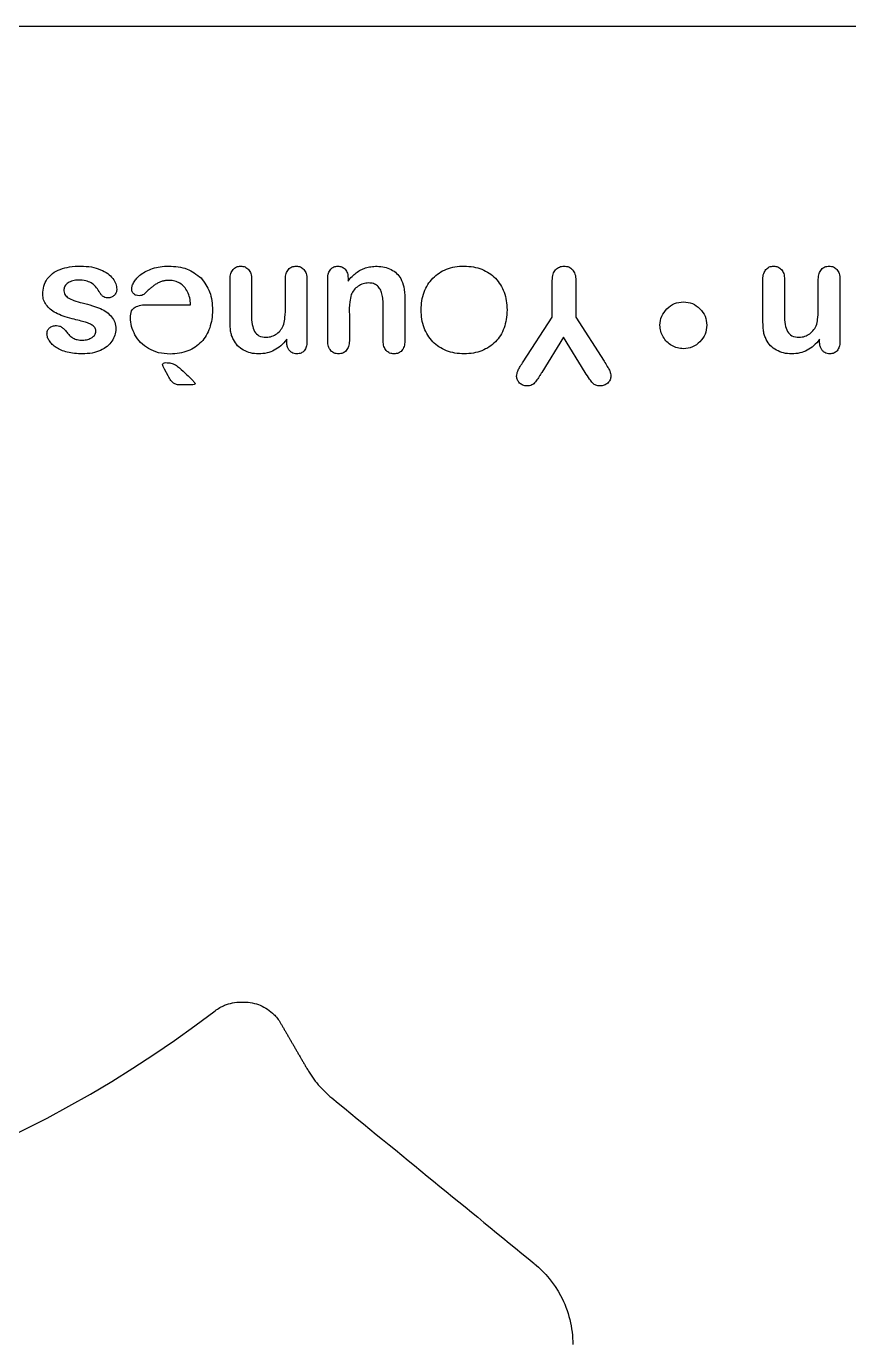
# Model space of a CAD drawing. Header units: millimetres. Extents: x -300 to 0, y -200 to 0.
# Drawn here: x -221.99 to -194.55, y -43.99 to 0 of the extents above; entities that cross this region are included whole.
import ezdxf

# ---------------------------------------------------------------- set-up
doc = ezdxf.new("R2010")
doc.units = ezdxf.units.MM
doc.layers.get('0').update_dxf_attribs({"linetype": 'CONTINUOUS'})

msp = doc.modelspace()

# ---------------------------------------------------------------- linework, layer by layer
for p, q in [((-215.19, -9.778), (-215.19, -8.438)), ((-214.472, -8.438), (-214.472, -9.639)), ((-213.343, -9.34), (-213.343, -8.438)), ((-212.623, -8.438), (-212.623, -10.52)), ((-211.926, -10.499), (-211.926, -8.412)), ((-211.251, -8.406), (-211.251, -8.499)), ((-204.435, -9.704), (-204.435, -8.478)), ((-203.652, -8.478), (-203.652, -9.704)), ((-197.406, -9.778), (-197.406, -8.438)), ((-196.689, -8.438), (-196.689, -9.639)), ((-195.559, -9.34), (-195.559, -8.438)), ((-194.839, -8.438), (-194.839, -10.52)), ((-209.359, -9.071), (-209.359, -10.499)), ((-217.918, -9.288), (-216.509, -9.288)), ((-211.208, -9.623), (-211.208, -10.499)), ((-210.079, -10.499), (-210.079, -9.346)), ((-205.404, -11.19), (-204.435, -9.704)), ((-203.652, -9.704), (-202.707, -11.169)), ((-213.298, -10.53), (-213.298, -10.443)), ((-204.058, -10.372), (-204.789, -11.546)), ((-203.335, -11.546), (-204.058, -10.372)), ((-195.515, -10.53), (-195.515, -10.443)), ((-217.253, -11.665), (-217.372, -11.443)), ((-216.485, -11.963), (-216.842, -11.963)), ((-214.832, -32.559), (-214.719, -32.559))]:
    msp.add_line(p, q)
msp.add_lwpolyline([(-283, 0, 0.414214), (-300, -17), (-300, -183, 0.414214), (-283, -200), (-17, -200, 0.414214), (0, -183), (0, -17, 0.414214), (-17, 0)], format="xyb", close=True)
msp.add_arc((-239.934, -1.033), 40.002, 232.6845, 307.3155)
for points, knots in [([(-221.293, -8.43), (-221.237, -8.363), (-221.119, -8.223), (-220.951, -8.147), (-220.863, -8.108)], [0, 0, 0, 0, 0.02589013, 0.05434446, 0.05434446, 0.05434446, 0.05434446]), ([(-220.863, -8.108), (-220.759, -8.077), (-220.535, -8.009), (-220.3, -8.003), (-220.174, -8)], [0, 0, 0, 0, 0.03236592, 0.06999604, 0.06999604, 0.06999604, 0.06999604]), ([(-220.174, -8), (-220.053, -8.004), (-219.825, -8.01), (-219.61, -8.084), (-219.509, -8.119)], [0, 0, 0, 0, 0.0361381, 0.06788742, 0.06788742, 0.06788742, 0.06788742]), ([(-219.509, -8.119), (-219.425, -8.158), (-219.27, -8.23), (-219.154, -8.356), (-219.1, -8.414)], [0, 0, 0, 0, 0.02751763, 0.05088955, 0.05088955, 0.05088955, 0.05088955]), ([(-218.393, -8.528), (-218.363, -8.484), (-218.297, -8.389), (-218.208, -8.316), (-218.161, -8.277)], [0, 0, 0, 0, 0.01596324, 0.03431535, 0.03431535, 0.03431535, 0.03431535]), ([(-218.161, -8.277), (-218.104, -8.238), (-217.984, -8.156), (-217.846, -8.106), (-217.773, -8.079)], [0, 0, 0, 0, 0.0204796, 0.04369365, 0.04369365, 0.04369365, 0.04369365]), ([(-217.773, -8.079), (-217.69, -8.056), (-217.515, -8.007), (-217.333, -8.003), (-217.237, -8)], [0, 0, 0, 0, 0.02569531, 0.05432585, 0.05432585, 0.05432585, 0.05432585]), ([(-217.237, -8), (-217.024, -8.012), (-216.622, -8.034), (-216.306, -8.28), (-216.158, -8.396)], [0, 0, 0, 0, 0.0624642, 0.1174119, 0.1174119, 0.1174119, 0.1174119]), ([(-215.19, -8.438), (-215.188, -8.373), (-215.184, -8.254), (-215.119, -8.155), (-215.09, -8.111)], [0, 0, 0, 0, 0.01916198, 0.03480798, 0.03480798, 0.03480798, 0.03480798]), ([(-215.09, -8.111), (-215.054, -8.078), (-214.982, -8.013), (-214.884, -8.004), (-214.834, -8)], [0, 0, 0, 0, 0.01401097, 0.02859079, 0.02859079, 0.02859079, 0.02859079]), ([(-214.834, -8), (-214.783, -8.004), (-214.683, -8.013), (-214.609, -8.08), (-214.573, -8.113)], [0, 0, 0, 0, 0.01485124, 0.02919211, 0.02919211, 0.02919211, 0.02919211]), ([(-214.573, -8.113), (-214.543, -8.158), (-214.479, -8.256), (-214.475, -8.374), (-214.472, -8.438)], [0, 0, 0, 0, 0.01570361, 0.03453872, 0.03453872, 0.03453872, 0.03453872]), ([(-213.343, -8.438), (-213.341, -8.372), (-213.337, -8.252), (-213.27, -8.153), (-213.24, -8.108)], [0, 0, 0, 0, 0.01936688, 0.03516634, 0.03516634, 0.03516634, 0.03516634]), ([(-213.24, -8.108), (-213.204, -8.077), (-213.128, -8.012), (-213.03, -8.004), (-212.979, -8)], [0, 0, 0, 0, 0.01410959, 0.02893621, 0.02893621, 0.02893621, 0.02893621]), ([(-212.979, -8), (-212.929, -8.005), (-212.831, -8.014), (-212.759, -8.08), (-212.723, -8.113)], [0, 0, 0, 0, 0.01446295, 0.0286979, 0.0286979, 0.0286979, 0.0286979]), ([(-212.723, -8.113), (-212.694, -8.158), (-212.63, -8.256), (-212.625, -8.374), (-212.623, -8.438)], [0, 0, 0, 0, 0.01570384, 0.03453891, 0.03453891, 0.03453891, 0.03453891]), ([(-211.926, -8.412), (-211.924, -8.35), (-211.921, -8.237), (-211.859, -8.144), (-211.831, -8.103)], [0, 0, 0, 0, 0.01816383, 0.03286765, 0.03286765, 0.03286765, 0.03286765]), ([(-211.831, -8.103), (-211.798, -8.073), (-211.729, -8.012), (-211.638, -8.004), (-211.591, -8)], [0, 0, 0, 0, 0.01312799, 0.02676342, 0.02676342, 0.02676342, 0.02676342]), ([(-211.591, -8), (-211.544, -8.004), (-211.451, -8.013), (-211.38, -8.075), (-211.346, -8.106)], [0, 0, 0, 0, 0.0137774, 0.02734231, 0.02734231, 0.02734231, 0.02734231]), ([(-211.346, -8.106), (-211.318, -8.147), (-211.258, -8.238), (-211.253, -8.347), (-211.251, -8.406)], [0, 0, 0, 0, 0.01476164, 0.03207566, 0.03207566, 0.03207566, 0.03207566]), ([(-211.251, -8.499), (-211.208, -8.447), (-211.126, -8.347), (-211.027, -8.264), (-210.979, -8.224)], [0, 0, 0, 0, 0.0200495, 0.0386907, 0.0386907, 0.0386907, 0.0386907]), ([(-210.979, -8.224), (-210.93, -8.19), (-210.834, -8.121), (-210.723, -8.081), (-210.668, -8.061)], [0, 0, 0, 0, 0.01774801, 0.03531437, 0.03531437, 0.03531437, 0.03531437]), ([(-210.668, -8.061), (-210.608, -8.045), (-210.482, -8.011), (-210.351, -8.007), (-210.282, -8.005)], [0, 0, 0, 0, 0.01854563, 0.03904095, 0.03904095, 0.03904095, 0.03904095]), ([(-210.282, -8.005), (-210.198, -8.009), (-210.035, -8.017), (-209.885, -8.082), (-209.813, -8.113)], [0, 0, 0, 0, 0.02494899, 0.04855099, 0.04855099, 0.04855099, 0.04855099]), ([(-209.813, -8.113), (-209.748, -8.152), (-209.621, -8.23), (-209.536, -8.351), (-209.493, -8.412)], [0, 0, 0, 0, 0.02234514, 0.04411283, 0.04411283, 0.04411283, 0.04411283]), ([(-208.422, -8.404), (-208.355, -8.342), (-208.22, -8.218), (-208.053, -8.141), (-207.968, -8.103)], [0, 0, 0, 0, 0.02707694, 0.05475179, 0.05475179, 0.05475179, 0.05475179]), ([(-207.968, -8.103), (-207.876, -8.073), (-207.683, -8.01), (-207.48, -8.004), (-207.375, -8)], [0, 0, 0, 0, 0.02907713, 0.06051506, 0.06051506, 0.06051506, 0.06051506]), ([(-207.375, -8), (-207.27, -8.004), (-207.069, -8.011), (-206.878, -8.075), (-206.786, -8.106)], [0, 0, 0, 0, 0.0311804, 0.06005701, 0.06005701, 0.06005701, 0.06005701]), ([(-206.786, -8.106), (-206.702, -8.144), (-206.535, -8.221), (-206.4, -8.345), (-206.332, -8.406)], [0, 0, 0, 0, 0.0275578, 0.05473635, 0.05473635, 0.05473635, 0.05473635]), ([(-204.435, -8.478), (-204.433, -8.405), (-204.429, -8.275), (-204.357, -8.167), (-204.325, -8.119)], [0, 0, 0, 0, 0.02115841, 0.03822637, 0.03822637, 0.03822637, 0.03822637]), ([(-204.325, -8.119), (-204.285, -8.084), (-204.204, -8.014), (-204.097, -8.005), (-204.042, -8)], [0, 0, 0, 0, 0.01542833, 0.03134099, 0.03134099, 0.03134099, 0.03134099]), ([(-204.042, -8), (-203.987, -8.004), (-203.881, -8.013), (-203.799, -8.082), (-203.76, -8.116)], [0, 0, 0, 0, 0.01603012, 0.03123665, 0.03123665, 0.03123665, 0.03123665]), ([(-203.76, -8.116), (-203.728, -8.165), (-203.658, -8.274), (-203.654, -8.405), (-203.652, -8.478)], [0, 0, 0, 0, 0.01703058, 0.03837672, 0.03837672, 0.03837672, 0.03837672]), ([(-197.406, -8.438), (-197.404, -8.373), (-197.4, -8.254), (-197.335, -8.155), (-197.306, -8.111)], [0, 0, 0, 0, 0.01916198, 0.03480792, 0.03480792, 0.03480792, 0.03480792]), ([(-197.306, -8.111), (-197.27, -8.078), (-197.198, -8.013), (-197.1, -8.004), (-197.05, -8)], [0, 0, 0, 0, 0.01401106, 0.02859077, 0.02859077, 0.02859077, 0.02859077]), ([(-197.05, -8), (-196.999, -8.004), (-196.899, -8.013), (-196.825, -8.08), (-196.789, -8.113)], [0, 0, 0, 0, 0.01485124, 0.02919211, 0.02919211, 0.02919211, 0.02919211]), ([(-196.789, -8.113), (-196.76, -8.158), (-196.696, -8.256), (-196.691, -8.374), (-196.689, -8.438)], [0, 0, 0, 0, 0.01570379, 0.03453886, 0.03453886, 0.03453886, 0.03453886]), ([(-195.559, -8.438), (-195.557, -8.372), (-195.553, -8.252), (-195.486, -8.153), (-195.456, -8.108)], [0, 0, 0, 0, 0.01936689, 0.03516636, 0.03516636, 0.03516636, 0.03516636]), ([(-195.456, -8.108), (-195.42, -8.077), (-195.345, -8.012), (-195.246, -8.004), (-195.195, -8)], [0, 0, 0, 0, 0.01410959, 0.02893621, 0.02893621, 0.02893621, 0.02893621]), ([(-195.195, -8), (-195.146, -8.005), (-195.048, -8.014), (-194.975, -8.08), (-194.939, -8.113)], [0, 0, 0, 0, 0.01446295, 0.02869781, 0.02869781, 0.02869781, 0.02869781]), ([(-194.939, -8.113), (-194.91, -8.158), (-194.846, -8.256), (-194.841, -8.374), (-194.839, -8.438)], [0, 0, 0, 0, 0.01570379, 0.03453887, 0.03453887, 0.03453887, 0.03453887]), ([(-221.438, -8.942), (-221.433, -8.848), (-221.423, -8.666), (-221.335, -8.507), (-221.293, -8.43)], [0, 0, 0, 0, 0.02794099, 0.05382365, 0.05382365, 0.05382365, 0.05382365]), ([(-220.596, -8.562), (-220.637, -8.593), (-220.711, -8.651), (-220.728, -8.742), (-220.736, -8.784)], [0, 0, 0, 0, 0.01478582, 0.02703668, 0.02703668, 0.02703668, 0.02703668]), ([(-220.736, -8.784), (-220.731, -8.842), (-220.721, -8.955), (-220.633, -9.026), (-220.591, -9.061)], [0, 0, 0, 0, 0.0168207, 0.03249548, 0.03249548, 0.03249548, 0.03249548]), ([(-220.243, -8.467), (-220.31, -8.47), (-220.435, -8.475), (-220.545, -8.534), (-220.596, -8.562)], [0, 0, 0, 0, 0.01979958, 0.03703971, 0.03703971, 0.03703971, 0.03703971]), ([(-219.821, -8.562), (-219.881, -8.534), (-220.014, -8.473), (-220.162, -8.469), (-220.243, -8.467)], [0, 0, 0, 0, 0.01967293, 0.04366976, 0.04366976, 0.04366976, 0.04366976]), ([(-219.557, -8.85), (-219.594, -8.79), (-219.664, -8.678), (-219.77, -8.599), (-219.821, -8.562)], [0, 0, 0, 0, 0.02074232, 0.03933127, 0.03933127, 0.03933127, 0.03933127]), ([(-219.1, -8.414), (-219.062, -8.472), (-218.989, -8.581), (-218.975, -8.712), (-218.968, -8.773)], [0, 0, 0, 0, 0.02048932, 0.03873194, 0.03873194, 0.03873194, 0.03873194]), ([(-218.968, -8.773), (-218.972, -8.811), (-218.979, -8.888), (-219.028, -8.947), (-219.053, -8.976)], [0, 0, 0, 0, 0.01121624, 0.02246811, 0.02246811, 0.02246811, 0.02246811]), ([(-218.47, -8.757), (-218.465, -8.721), (-218.455, -8.64), (-218.415, -8.568), (-218.393, -8.528)], [0, 0, 0, 0, 0.01079095, 0.02439564, 0.02439564, 0.02439564, 0.02439564]), ([(-218.401, -8.929), (-218.421, -8.906), (-218.463, -8.856), (-218.467, -8.791), (-218.47, -8.757)], [0, 0, 0, 0, 0.00894885, 0.01892585, 0.01892585, 0.01892585, 0.01892585]), ([(-217.844, -8.741), (-217.877, -8.77), (-217.951, -8.836), (-218.023, -8.904), (-218.063, -8.942)], [0, 0, 0, 0, 0.01303211, 0.0296947, 0.0296947, 0.0296947, 0.0296947]), ([(-217.66, -8.602), (-217.692, -8.624), (-217.756, -8.667), (-217.815, -8.717), (-217.844, -8.741)], [0, 0, 0, 0, 0.01178605, 0.02318018, 0.02318018, 0.02318018, 0.02318018]), ([(-217.451, -8.507), (-217.487, -8.519), (-217.56, -8.543), (-217.626, -8.582), (-217.66, -8.602)], [0, 0, 0, 0, 0.01133339, 0.02296262, 0.02296262, 0.02296262, 0.02296262]), ([(-217.216, -8.478), (-217.258, -8.479), (-217.337, -8.48), (-217.414, -8.498), (-217.451, -8.507)], [0, 0, 0, 0, 0.01235639, 0.02371466, 0.02371466, 0.02371466, 0.02371466]), ([(-216.863, -8.573), (-216.918, -8.545), (-217.029, -8.489), (-217.154, -8.481), (-217.216, -8.478)], [0, 0, 0, 0, 0.01832771, 0.03694955, 0.03694955, 0.03694955, 0.03694955]), ([(-216.607, -8.855), (-216.641, -8.797), (-216.707, -8.685), (-216.812, -8.609), (-216.863, -8.573)], [0, 0, 0, 0, 0.01992494, 0.03848053, 0.03848053, 0.03848053, 0.03848053]), ([(-216.158, -8.396), (-216.046, -8.545), (-215.808, -8.862), (-215.785, -9.26), (-215.773, -9.47)], [0, 0, 0, 0, 0.0548602, 0.1163708, 0.1163708, 0.1163708, 0.1163708]), ([(-210.913, -8.67), (-210.963, -8.709), (-211.062, -8.786), (-211.119, -8.897), (-211.148, -8.953)], [0, 0, 0, 0, 0.01868534, 0.03712504, 0.03712504, 0.03712504, 0.03712504]), ([(-210.57, -8.562), (-210.63, -8.567), (-210.753, -8.577), (-210.859, -8.639), (-210.913, -8.67)], [0, 0, 0, 0, 0.0178837, 0.03638086, 0.03638086, 0.03638086, 0.03638086]), ([(-210.272, -8.657), (-210.314, -8.629), (-210.404, -8.57), (-210.512, -8.565), (-210.57, -8.562)], [0, 0, 0, 0, 0.01481964, 0.03180686, 0.03180686, 0.03180686, 0.03180686]), ([(-210.121, -8.923), (-210.137, -8.871), (-210.168, -8.771), (-210.238, -8.694), (-210.272, -8.657)], [0, 0, 0, 0, 0.01620618, 0.03094803, 0.03094803, 0.03094803, 0.03094803]), ([(-209.493, -8.412), (-209.454, -8.504), (-209.365, -8.714), (-209.361, -8.943), (-209.359, -9.071)], [0, 0, 0, 0, 0.0297336, 0.06787695, 0.06787695, 0.06787695, 0.06787695]), ([(-208.712, -8.871), (-208.676, -8.784), (-208.604, -8.613), (-208.482, -8.473), (-208.422, -8.404)], [0, 0, 0, 0, 0.02808542, 0.05529397, 0.05529397, 0.05529397, 0.05529397]), ([(-206.332, -8.406), (-206.273, -8.476), (-206.152, -8.615), (-206.079, -8.785), (-206.042, -8.871)], [0, 0, 0, 0, 0.02726055, 0.05504979, 0.05504979, 0.05504979, 0.05504979]), ([(-221.327, -9.293), (-221.36, -9.24), (-221.425, -9.132), (-221.434, -9.006), (-221.438, -8.942)], [0, 0, 0, 0, 0.01840792, 0.03727992, 0.03727992, 0.03727992, 0.03727992]), ([(-220.591, -9.061), (-220.529, -9.091), (-220.378, -9.164), (-220.214, -9.204), (-220.119, -9.227)], [0, 0, 0, 0, 0.02075583, 0.05019389, 0.05019389, 0.05019389, 0.05019389]), ([(-220.119, -9.227), (-220.005, -9.256), (-219.799, -9.309), (-219.601, -9.385), (-219.512, -9.42)], [0, 0, 0, 0, 0.03506595, 0.06371715, 0.06371715, 0.06371715, 0.06371715]), ([(-219.441, -9.005), (-219.461, -8.984), (-219.506, -8.937), (-219.539, -8.88), (-219.557, -8.85)], [0, 0, 0, 0, 0.00892369, 0.01948202, 0.01948202, 0.01948202, 0.01948202]), ([(-219.266, -9.061), (-219.301, -9.059), (-219.364, -9.057), (-219.417, -9.021), (-219.441, -9.005)], [0, 0, 0, 0, 0.01012146, 0.01859791, 0.01859791, 0.01859791, 0.01859791]), ([(-219.053, -8.976), (-219.083, -9.001), (-219.146, -9.051), (-219.226, -9.057), (-219.266, -9.061)], [0, 0, 0, 0, 0.01147093, 0.02346557, 0.02346557, 0.02346557, 0.02346557]), ([(-218.222, -8.989), (-218.256, -8.987), (-218.322, -8.984), (-218.376, -8.946), (-218.401, -8.929)], [0, 0, 0, 0, 0.01014059, 0.01927134, 0.01927134, 0.01927134, 0.01927134]), ([(-218.063, -8.942), (-218.085, -8.956), (-218.133, -8.986), (-218.19, -8.988), (-218.222, -8.989)], [0, 0, 0, 0, 0.0076129, 0.01679306, 0.01679306, 0.01679306, 0.01679306]), ([(-216.509, -9.288), (-216.513, -9.21), (-216.521, -9.06), (-216.579, -8.921), (-216.607, -8.855)], [0, 0, 0, 0, 0.02322999, 0.04465695, 0.04465695, 0.04465695, 0.04465695]), ([(-211.148, -8.953), (-211.165, -9.034), (-211.213, -9.254), (-211.21, -9.48), (-211.208, -9.623)], [0, 0, 0, 0, 0.02482714, 0.06746628, 0.06746628, 0.06746628, 0.06746628]), ([(-210.079, -9.346), (-210.08, -9.268), (-210.082, -9.126), (-210.109, -8.987), (-210.121, -8.923)], [0, 0, 0, 0, 0.02311123, 0.04250076, 0.04250076, 0.04250076, 0.04250076]), ([(-208.813, -9.464), (-208.809, -9.36), (-208.802, -9.158), (-208.742, -8.965), (-208.712, -8.871)], [0, 0, 0, 0, 0.03103808, 0.06044582, 0.06044582, 0.06044582, 0.06044582]), ([(-206.042, -8.871), (-206.014, -8.964), (-205.955, -9.158), (-205.948, -9.36), (-205.945, -9.464)], [0, 0, 0, 0, 0.02923011, 0.0603944, 0.0603944, 0.0603944, 0.0603944]), ([(-200.61, -9.422), (-200.529, -9.356), (-200.368, -9.224), (-200.161, -9.205), (-200.058, -9.195)], [0, 0, 0, 0, 0.03057088, 0.0608563, 0.0608563, 0.0608563, 0.0608563]), ([(-200.058, -9.195), (-199.955, -9.205), (-199.748, -9.223), (-199.589, -9.356), (-199.509, -9.422)], [0, 0, 0, 0, 0.03035007, 0.06064749, 0.06064749, 0.06064749, 0.06064749]), ([(-221.005, -9.562), (-221.071, -9.524), (-221.194, -9.453), (-221.285, -9.344), (-221.327, -9.293)], [0, 0, 0, 0, 0.02246659, 0.0422572, 0.0422572, 0.0422572, 0.0422572]), ([(-220.459, -9.757), (-220.562, -9.731), (-220.75, -9.682), (-220.925, -9.6), (-221.005, -9.562)], [0, 0, 0, 0, 0.03170499, 0.05811369, 0.05811369, 0.05811369, 0.05811369]), ([(-219.512, -9.42), (-219.439, -9.455), (-219.3, -9.524), (-219.192, -9.635), (-219.14, -9.689)], [0, 0, 0, 0, 0.02404612, 0.04621934, 0.04621934, 0.04621934, 0.04621934]), ([(-218.512, -9.72), (-218.51, -9.64), (-218.506, -9.499), (-218.401, -9.407), (-218.356, -9.367)], [0, 0, 0, 0, 0.02276263, 0.04018295, 0.04018295, 0.04018295, 0.04018295]), ([(-218.356, -9.367), (-218.294, -9.344), (-218.153, -9.291), (-218.003, -9.289), (-217.918, -9.288)], [0, 0, 0, 0, 0.01965167, 0.04479556, 0.04479556, 0.04479556, 0.04479556]), ([(-215.773, -9.47), (-215.777, -9.573), (-215.783, -9.774), (-215.84, -9.967), (-215.868, -10.061)], [0, 0, 0, 0, 0.03083036, 0.06007543, 0.06007543, 0.06007543, 0.06007543]), ([(-214.472, -9.639), (-214.471, -9.745), (-214.468, -9.932), (-214.401, -10.106), (-214.372, -10.182)], [0, 0, 0, 0, 0.0314983, 0.05565384, 0.05565384, 0.05565384, 0.05565384]), ([(-213.396, -9.942), (-213.381, -9.865), (-213.341, -9.667), (-213.342, -9.464), (-213.343, -9.34)], [0, 0, 0, 0, 0.02342383, 0.06051855, 0.06051855, 0.06051855, 0.06051855]), ([(-208.712, -10.058), (-208.742, -9.964), (-208.802, -9.771), (-208.809, -9.569), (-208.813, -9.464)], [0, 0, 0, 0, 0.0292803, 0.06044984, 0.06044984, 0.06044984, 0.06044984]), ([(-205.945, -9.464), (-205.948, -9.57), (-205.955, -9.774), (-206.016, -9.969), (-206.045, -10.063)], [0, 0, 0, 0, 0.03143258, 0.06096789, 0.06096789, 0.06096789, 0.06096789]), ([(-200.842, -9.974), (-200.832, -9.869), (-200.813, -9.661), (-200.677, -9.502), (-200.61, -9.422)], [0, 0, 0, 0, 0.03056939, 0.06114496, 0.06114496, 0.06114496, 0.06114496]), ([(-199.509, -9.422), (-199.443, -9.502), (-199.31, -9.662), (-199.292, -9.87), (-199.282, -9.974)], [0, 0, 0, 0, 0.03035203, 0.06089664, 0.06089664, 0.06089664, 0.06089664]), ([(-196.689, -9.639), (-196.687, -9.745), (-196.685, -9.932), (-196.618, -10.106), (-196.588, -10.182)], [0, 0, 0, 0, 0.0314983, 0.0556538, 0.0556538, 0.0556538, 0.0556538]), ([(-195.612, -9.942), (-195.597, -9.865), (-195.558, -9.667), (-195.559, -9.464), (-195.559, -9.34)], [0, 0, 0, 0, 0.02342383, 0.06051856, 0.06051856, 0.06051856, 0.06051856]), ([(-221.298, -10.266), (-221.295, -10.227), (-221.289, -10.15), (-221.238, -10.092), (-221.214, -10.063)], [0, 0, 0, 0, 0.0114755, 0.02251024, 0.02251024, 0.02251024, 0.02251024]), ([(-221.214, -10.063), (-221.182, -10.04), (-221.112, -9.99), (-221.026, -9.986), (-220.979, -9.984)], [0, 0, 0, 0, 0.01159523, 0.02526188, 0.02526188, 0.02526188, 0.02526188]), ([(-220.979, -9.984), (-220.944, -9.987), (-220.875, -9.991), (-220.817, -10.029), (-220.789, -10.047)], [0, 0, 0, 0, 0.01041121, 0.02032931, 0.02032931, 0.02032931, 0.02032931]), ([(-220.789, -10.047), (-220.761, -10.073), (-220.697, -10.132), (-220.643, -10.2), (-220.612, -10.237)], [0, 0, 0, 0, 0.01142995, 0.02598276, 0.02598276, 0.02598276, 0.02598276]), ([(-220.016, -9.873), (-220.08, -9.855), (-220.227, -9.814), (-220.375, -9.778), (-220.459, -9.757)], [0, 0, 0, 0, 0.01984381, 0.0458253, 0.0458253, 0.0458253, 0.0458253]), ([(-219.76, -9.992), (-219.796, -9.969), (-219.876, -9.918), (-219.967, -9.889), (-220.016, -9.873)], [0, 0, 0, 0, 0.01291945, 0.02832167, 0.02832167, 0.02832167, 0.02832167]), ([(-219.665, -10.179), (-219.669, -10.143), (-219.678, -10.069), (-219.732, -10.018), (-219.76, -9.992)], [0, 0, 0, 0, 0.01062495, 0.02162208, 0.02162208, 0.02162208, 0.02162208]), ([(-219.14, -9.689), (-219.099, -9.748), (-219.015, -9.872), (-219.005, -10.021), (-219, -10.098)], [0, 0, 0, 0, 0.02129716, 0.04393027, 0.04393027, 0.04393027, 0.04393027]), ([(-219, -10.098), (-219.006, -10.169), (-219.018, -10.315), (-219.092, -10.442), (-219.129, -10.507)], [0, 0, 0, 0, 0.02128906, 0.04338517, 0.04338517, 0.04338517, 0.04338517]), ([(-218.361, -10.296), (-218.405, -10.202), (-218.491, -10.02), (-218.505, -9.819), (-218.512, -9.72)], [0, 0, 0, 0, 0.03064732, 0.0599136, 0.0599136, 0.0599136, 0.0599136]), ([(-215.868, -10.061), (-215.903, -10.148), (-215.97, -10.319), (-216.088, -10.461), (-216.145, -10.53)], [0, 0, 0, 0, 0.02801109, 0.0548317, 0.0548317, 0.0548317, 0.0548317]), ([(-215.169, -10.169), (-215.175, -10.111), (-215.189, -9.981), (-215.19, -9.851), (-215.19, -9.778)], [0, 0, 0, 0, 0.01748605, 0.03912838, 0.03912838, 0.03912838, 0.03912838]), ([(-213.628, -10.256), (-213.578, -10.214), (-213.477, -10.127), (-213.423, -10.005), (-213.396, -9.942)], [0, 0, 0, 0, 0.01926417, 0.03950709, 0.03950709, 0.03950709, 0.03950709]), ([(-208.425, -10.522), (-208.484, -10.454), (-208.605, -10.314), (-208.676, -10.144), (-208.712, -10.058)], [0, 0, 0, 0, 0.02711607, 0.05493719, 0.05493719, 0.05493719, 0.05493719]), ([(-206.045, -10.063), (-206.081, -10.15), (-206.153, -10.32), (-206.273, -10.459), (-206.332, -10.528)], [0, 0, 0, 0, 0.02799736, 0.05492814, 0.05492814, 0.05492814, 0.05492814]), ([(-200.736, -10.364), (-200.767, -10.302), (-200.828, -10.179), (-200.837, -10.042), (-200.842, -9.974)], [0, 0, 0, 0, 0.02045883, 0.04081522, 0.04081522, 0.04081522, 0.04081522]), ([(-199.282, -9.974), (-199.292, -10.077), (-199.31, -10.284), (-199.441, -10.445), (-199.507, -10.525)], [0, 0, 0, 0, 0.03040275, 0.06075391, 0.06075391, 0.06075391, 0.06075391]), ([(-197.385, -10.169), (-197.391, -10.111), (-197.405, -9.981), (-197.406, -9.851), (-197.406, -9.778)], [0, 0, 0, 0, 0.01748606, 0.03912839, 0.03912839, 0.03912839, 0.03912839]), ([(-195.844, -10.256), (-195.795, -10.214), (-195.693, -10.127), (-195.64, -10.005), (-195.612, -9.942)], [0, 0, 0, 0, 0.01926408, 0.039507, 0.039507, 0.039507, 0.039507]), ([(-221.219, -10.499), (-221.242, -10.461), (-221.286, -10.389), (-221.294, -10.306), (-221.298, -10.266)], [0, 0, 0, 0, 0.01315692, 0.02480386, 0.02480386, 0.02480386, 0.02480386]), ([(-220.992, -10.715), (-221.038, -10.683), (-221.125, -10.623), (-221.189, -10.538), (-221.219, -10.499)], [0, 0, 0, 0, 0.01673128, 0.03152812, 0.03152812, 0.03152812, 0.03152812]), ([(-220.612, -10.237), (-220.584, -10.271), (-220.528, -10.337), (-220.455, -10.383), (-220.42, -10.406)], [0, 0, 0, 0, 0.01302042, 0.02574152, 0.02574152, 0.02574152, 0.02574152]), ([(-220.42, -10.406), (-220.377, -10.425), (-220.281, -10.466), (-220.176, -10.468), (-220.119, -10.47)], [0, 0, 0, 0, 0.0138973, 0.03098909, 0.03098909, 0.03098909, 0.03098909]), ([(-220.119, -10.47), (-220.058, -10.467), (-219.943, -10.462), (-219.842, -10.41), (-219.794, -10.385)], [0, 0, 0, 0, 0.01800034, 0.03389418, 0.03389418, 0.03389418, 0.03389418]), ([(-219.794, -10.385), (-219.757, -10.358), (-219.686, -10.306), (-219.672, -10.22), (-219.665, -10.179)], [0, 0, 0, 0, 0.0133908, 0.02518779, 0.02518779, 0.02518779, 0.02518779]), ([(-219.129, -10.507), (-219.179, -10.568), (-219.284, -10.697), (-219.432, -10.773), (-219.509, -10.813)], [0, 0, 0, 0, 0.02352654, 0.04927402, 0.04927402, 0.04927402, 0.04927402]), ([(-217.908, -10.755), (-218.002, -10.693), (-218.185, -10.571), (-218.304, -10.386), (-218.361, -10.296)], [0, 0, 0, 0, 0.03340527, 0.06520065, 0.06520065, 0.06520065, 0.06520065]), ([(-216.145, -10.53), (-216.21, -10.592), (-216.342, -10.717), (-216.509, -10.791), (-216.594, -10.828)], [0, 0, 0, 0, 0.02663019, 0.0542139, 0.0542139, 0.0542139, 0.0542139]), ([(-215.077, -10.454), (-215.098, -10.409), (-215.142, -10.318), (-215.16, -10.219), (-215.169, -10.169)], [0, 0, 0, 0, 0.01492361, 0.03007745, 0.03007745, 0.03007745, 0.03007745]), ([(-214.741, -10.805), (-214.811, -10.759), (-214.951, -10.669), (-215.035, -10.525), (-215.077, -10.454)], [0, 0, 0, 0, 0.02465808, 0.04912175, 0.04912175, 0.04912175, 0.04912175]), ([(-214.372, -10.182), (-214.327, -10.237), (-214.227, -10.36), (-214.067, -10.368), (-213.979, -10.372)], [0, 0, 0, 0, 0.02047881, 0.04553731, 0.04553731, 0.04553731, 0.04553731]), ([(-213.979, -10.372), (-213.916, -10.367), (-213.79, -10.357), (-213.682, -10.29), (-213.628, -10.256)], [0, 0, 0, 0, 0.01863122, 0.03745469, 0.03745469, 0.03745469, 0.03745469]), ([(-213.298, -10.443), (-213.361, -10.52), (-213.479, -10.665), (-213.637, -10.764), (-213.712, -10.81)], [0, 0, 0, 0, 0.02941414, 0.05567197, 0.05567197, 0.05567197, 0.05567197]), ([(-213.251, -10.749), (-213.265, -10.717), (-213.294, -10.647), (-213.297, -10.571), (-213.298, -10.53)], [0, 0, 0, 0, 0.01057819, 0.02257637, 0.02257637, 0.02257637, 0.02257637]), ([(-212.623, -10.52), (-212.624, -10.581), (-212.627, -10.692), (-212.686, -10.785), (-212.712, -10.826)], [0, 0, 0, 0, 0.01808159, 0.03242273, 0.03242273, 0.03242273, 0.03242273]), ([(-211.829, -10.821), (-211.857, -10.777), (-211.921, -10.68), (-211.924, -10.564), (-211.926, -10.499)], [0, 0, 0, 0, 0.01520381, 0.03422644, 0.03422644, 0.03422644, 0.03422644]), ([(-211.208, -10.499), (-211.211, -10.563), (-211.215, -10.68), (-211.28, -10.777), (-211.309, -10.821)], [0, 0, 0, 0, 0.01890044, 0.03431545, 0.03431545, 0.03431545, 0.03431545]), ([(-209.979, -10.821), (-210.008, -10.777), (-210.073, -10.68), (-210.077, -10.563), (-210.079, -10.499)], [0, 0, 0, 0, 0.01541501, 0.03431548, 0.03431548, 0.03431548, 0.03431548]), ([(-209.359, -10.499), (-209.361, -10.564), (-209.364, -10.68), (-209.428, -10.777), (-209.456, -10.821)], [0, 0, 0, 0, 0.01902263, 0.03422644, 0.03422644, 0.03422644, 0.03422644]), ([(-207.968, -10.823), (-208.054, -10.785), (-208.222, -10.709), (-208.358, -10.584), (-208.425, -10.522)], [0, 0, 0, 0, 0.02785026, 0.05497806, 0.05497806, 0.05497806, 0.05497806]), ([(-206.332, -10.528), (-206.399, -10.588), (-206.534, -10.712), (-206.701, -10.786), (-206.786, -10.823)], [0, 0, 0, 0, 0.02680731, 0.05447842, 0.05447842, 0.05447842, 0.05447842]), ([(-200.449, -10.652), (-200.506, -10.613), (-200.621, -10.537), (-200.698, -10.422), (-200.736, -10.364)], [0, 0, 0, 0, 0.02051561, 0.041031, 0.041031, 0.041031, 0.041031]), ([(-199.507, -10.525), (-199.586, -10.593), (-199.746, -10.728), (-199.954, -10.748), (-200.058, -10.757)], [0, 0, 0, 0, 0.03057575, 0.06114502, 0.06114502, 0.06114502, 0.06114502]), ([(-197.293, -10.454), (-197.315, -10.409), (-197.358, -10.318), (-197.376, -10.219), (-197.385, -10.169)], [0, 0, 0, 0, 0.01492356, 0.03007741, 0.03007741, 0.03007741, 0.03007741]), ([(-196.958, -10.805), (-197.028, -10.759), (-197.167, -10.669), (-197.251, -10.525), (-197.293, -10.454)], [0, 0, 0, 0, 0.02465798, 0.04912186, 0.04912186, 0.04912186, 0.04912186]), ([(-196.588, -10.182), (-196.543, -10.237), (-196.443, -10.36), (-196.283, -10.368), (-196.195, -10.372)], [0, 0, 0, 0, 0.02047889, 0.04553728, 0.04553728, 0.04553728, 0.04553728]), ([(-196.195, -10.372), (-196.132, -10.367), (-196.006, -10.357), (-195.898, -10.29), (-195.844, -10.256)], [0, 0, 0, 0, 0.01863122, 0.03745469, 0.03745469, 0.03745469, 0.03745469]), ([(-195.515, -10.443), (-195.577, -10.52), (-195.695, -10.665), (-195.854, -10.764), (-195.929, -10.81)], [0, 0, 0, 0, 0.02941406, 0.05567179, 0.05567179, 0.05567179, 0.05567179]), ([(-195.467, -10.749), (-195.481, -10.717), (-195.51, -10.647), (-195.513, -10.571), (-195.515, -10.53)], [0, 0, 0, 0, 0.01057823, 0.02257641, 0.02257641, 0.02257641, 0.02257641]), ([(-194.839, -10.52), (-194.841, -10.581), (-194.844, -10.692), (-194.903, -10.785), (-194.929, -10.826)], [0, 0, 0, 0, 0.01808159, 0.03242273, 0.03242273, 0.03242273, 0.03242273]), ([(-220.62, -10.871), (-220.69, -10.851), (-220.82, -10.814), (-220.937, -10.746), (-220.992, -10.715)], [0, 0, 0, 0, 0.0216103, 0.04046458, 0.04046458, 0.04046458, 0.04046458]), ([(-220.119, -10.929), (-220.207, -10.927), (-220.376, -10.923), (-220.542, -10.888), (-220.62, -10.871)], [0, 0, 0, 0, 0.02655707, 0.05056943, 0.05056943, 0.05056943, 0.05056943]), ([(-219.509, -10.813), (-219.601, -10.846), (-219.798, -10.919), (-220.007, -10.925), (-220.119, -10.929)], [0, 0, 0, 0, 0.02922937, 0.06240425, 0.06240425, 0.06240425, 0.06240425]), ([(-217.185, -10.934), (-217.318, -10.928), (-217.571, -10.917), (-217.799, -10.807), (-217.908, -10.755)], [0, 0, 0, 0, 0.03943786, 0.07518109, 0.07518109, 0.07518109, 0.07518109]), ([(-216.594, -10.828), (-216.687, -10.859), (-216.878, -10.923), (-217.08, -10.93), (-217.185, -10.934)], [0, 0, 0, 0, 0.02919384, 0.06030867, 0.06030867, 0.06030867, 0.06030867]), ([(-214.232, -10.929), (-214.324, -10.924), (-214.501, -10.915), (-214.663, -10.841), (-214.741, -10.805)], [0, 0, 0, 0, 0.02715652, 0.05284404, 0.05284404, 0.05284404, 0.05284404]), ([(-213.712, -10.81), (-213.792, -10.845), (-213.958, -10.916), (-214.139, -10.925), (-214.232, -10.929)], [0, 0, 0, 0, 0.02591821, 0.05371559, 0.05371559, 0.05371559, 0.05371559]), ([(-213.129, -10.884), (-213.154, -10.867), (-213.204, -10.831), (-213.235, -10.777), (-213.251, -10.749)], [0, 0, 0, 0, 0.00885984, 0.01831841, 0.01831841, 0.01831841, 0.01831841]), ([(-212.958, -10.929), (-212.988, -10.927), (-213.049, -10.924), (-213.103, -10.897), (-213.129, -10.884)], [0, 0, 0, 0, 0.00910633, 0.01788951, 0.01788951, 0.01788951, 0.01788951]), ([(-212.712, -10.826), (-212.746, -10.856), (-212.816, -10.918), (-212.909, -10.925), (-212.958, -10.929)], [0, 0, 0, 0, 0.01312819, 0.0272821, 0.0272821, 0.0272821, 0.0272821]), ([(-211.57, -10.929), (-211.62, -10.925), (-211.719, -10.917), (-211.793, -10.852), (-211.829, -10.821)], [0, 0, 0, 0, 0.01476169, 0.02871004, 0.02871004, 0.02871004, 0.02871004]), ([(-211.309, -10.821), (-211.345, -10.852), (-211.42, -10.917), (-211.519, -10.925), (-211.57, -10.929)], [0, 0, 0, 0, 0.01410961, 0.02893622, 0.02893622, 0.02893622, 0.02893622]), ([(-209.715, -10.929), (-209.766, -10.925), (-209.866, -10.917), (-209.942, -10.852), (-209.979, -10.821)], [0, 0, 0, 0, 0.01502099, 0.02918467, 0.02918467, 0.02918467, 0.02918467]), ([(-209.456, -10.821), (-209.492, -10.852), (-209.566, -10.917), (-209.665, -10.925), (-209.715, -10.929)], [0, 0, 0, 0, 0.01394818, 0.02871009, 0.02871009, 0.02871009, 0.02871009]), ([(-207.375, -10.929), (-207.48, -10.925), (-207.683, -10.918), (-207.875, -10.854), (-207.968, -10.823)], [0, 0, 0, 0, 0.03131201, 0.0605692, 0.0605692, 0.0605692, 0.0605692]), ([(-206.786, -10.823), (-206.879, -10.854), (-207.07, -10.917), (-207.271, -10.925), (-207.375, -10.929)], [0, 0, 0, 0, 0.02913028, 0.06004794, 0.06004794, 0.06004794, 0.06004794]), ([(-200.058, -10.757), (-200.127, -10.753), (-200.264, -10.744), (-200.387, -10.682), (-200.449, -10.652)], [0, 0, 0, 0, 0.02035648, 0.04081515, 0.04081515, 0.04081515, 0.04081515]), ([(-196.449, -10.929), (-196.54, -10.924), (-196.718, -10.915), (-196.879, -10.841), (-196.958, -10.805)], [0, 0, 0, 0, 0.0271564, 0.05284393, 0.05284393, 0.05284393, 0.05284393]), ([(-195.929, -10.81), (-196.009, -10.845), (-196.175, -10.916), (-196.355, -10.925), (-196.449, -10.929)], [0, 0, 0, 0, 0.02591832, 0.0537157, 0.0537157, 0.0537157, 0.0537157]), ([(-195.346, -10.884), (-195.37, -10.867), (-195.421, -10.831), (-195.451, -10.777), (-195.467, -10.749)], [0, 0, 0, 0, 0.00885993, 0.01831844, 0.01831844, 0.01831844, 0.01831844]), ([(-195.174, -10.929), (-195.205, -10.927), (-195.265, -10.924), (-195.319, -10.897), (-195.346, -10.884)], [0, 0, 0, 0, 0.00910621, 0.0178895, 0.0178895, 0.0178895, 0.0178895]), ([(-194.929, -10.826), (-194.962, -10.856), (-195.032, -10.918), (-195.126, -10.925), (-195.174, -10.929)], [0, 0, 0, 0, 0.01312809, 0.02728212, 0.02728212, 0.02728212, 0.02728212]), ([(-217.443, -11.288), (-217.436, -11.269), (-217.416, -11.221), (-217.362, -11.221), (-217.33, -11.222)], [0, 0, 0, 0, 0.00570267, 0.01437016, 0.01437016, 0.01437016, 0.01437016]), ([(-217.372, -11.443), (-217.392, -11.412), (-217.424, -11.364), (-217.438, -11.308), (-217.443, -11.288)], [0, 0, 0, 0, 0.0109558, 0.0172171, 0.0172171, 0.0172171, 0.0172171]), ([(-217.33, -11.222), (-217.273, -11.225), (-217.16, -11.231), (-217.057, -11.276), (-217.005, -11.298)], [0, 0, 0, 0, 0.01692909, 0.03358225, 0.03358225, 0.03358225, 0.03358225]), ([(-217.005, -11.298), (-216.962, -11.33), (-216.833, -11.425), (-216.718, -11.537), (-216.641, -11.612)], [0, 0, 0, 0, 0.01605564, 0.04812795, 0.04812795, 0.04812795, 0.04812795]), ([(-205.575, -11.475), (-205.553, -11.434), (-205.501, -11.336), (-205.439, -11.243), (-205.404, -11.19)], [0, 0, 0, 0, 0.01402473, 0.03327476, 0.03327476, 0.03327476, 0.03327476]), ([(-202.707, -11.169), (-202.671, -11.227), (-202.608, -11.328), (-202.553, -11.433), (-202.53, -11.478)], [0, 0, 0, 0, 0.02056633, 0.03558656, 0.03558656, 0.03558656, 0.03558656]), ([(-217.077, -11.908), (-217.106, -11.879), (-217.179, -11.809), (-217.225, -11.719), (-217.253, -11.665)], [0, 0, 0, 0, 0.01217818, 0.0301991, 0.0301991, 0.0301991, 0.0301991]), ([(-216.641, -11.612), (-216.565, -11.681), (-216.459, -11.777), (-216.375, -11.891), (-216.351, -11.923)], [0, 0, 0, 0, 0.03069105, 0.04264409, 0.04264409, 0.04264409, 0.04264409]), ([(-205.625, -11.681), (-205.623, -11.646), (-205.618, -11.575), (-205.59, -11.509), (-205.575, -11.475)], [0, 0, 0, 0, 0.01036629, 0.0213219, 0.0213219, 0.0213219, 0.0213219]), ([(-205.525, -11.902), (-205.554, -11.87), (-205.611, -11.807), (-205.621, -11.722), (-205.625, -11.681)], [0, 0, 0, 0, 0.01274515, 0.02488019, 0.02488019, 0.02488019, 0.02488019]), ([(-204.997, -11.865), (-205.016, -11.886), (-205.051, -11.925), (-205.097, -11.953), (-205.119, -11.966)], [0, 0, 0, 0, 0.00820917, 0.0158198, 0.0158198, 0.0158198, 0.0158198]), ([(-204.9, -11.728), (-204.915, -11.752), (-204.945, -11.8), (-204.98, -11.844), (-204.997, -11.865)], [0, 0, 0, 0, 0.00852552, 0.01685081, 0.01685081, 0.01685081, 0.01685081]), ([(-204.789, -11.546), (-204.809, -11.579), (-204.846, -11.64), (-204.883, -11.701), (-204.9, -11.728)], [0, 0, 0, 0, 0.01166358, 0.02131326, 0.02131326, 0.02131326, 0.02131326]), ([(-203.084, -11.908), (-203.12, -11.863), (-203.212, -11.749), (-203.288, -11.623), (-203.335, -11.546)], [0, 0, 0, 0, 0.01711314, 0.04402818, 0.04402818, 0.04402818, 0.04402818]), ([(-202.48, -11.67), (-202.485, -11.714), (-202.494, -11.802), (-202.553, -11.869), (-202.583, -11.902)], [0, 0, 0, 0, 0.01279428, 0.02597581, 0.02597581, 0.02597581, 0.02597581]), ([(-202.53, -11.478), (-202.516, -11.512), (-202.489, -11.573), (-202.483, -11.64), (-202.48, -11.67)], [0, 0, 0, 0, 0.01101759, 0.02001035, 0.02001035, 0.02001035, 0.02001035]), ([(-216.842, -11.963), (-216.888, -11.962), (-216.971, -11.961), (-217.044, -11.924), (-217.077, -11.908)], [0, 0, 0, 0, 0.01372456, 0.02439534, 0.02439534, 0.02439534, 0.02439534]), ([(-216.351, -11.923), (-216.362, -11.935), (-216.396, -11.971), (-216.449, -11.966), (-216.485, -11.963)], [0, 0, 0, 0, 0.00448643, 0.01462708, 0.01462708, 0.01462708, 0.01462708]), ([(-205.28, -12), (-205.327, -11.996), (-205.418, -11.989), (-205.49, -11.931), (-205.525, -11.902)], [0, 0, 0, 0, 0.01374087, 0.02696812, 0.02696812, 0.02696812, 0.02696812]), ([(-205.119, -11.966), (-205.143, -11.976), (-205.194, -11.997), (-205.25, -11.999), (-205.28, -12)], [0, 0, 0, 0, 0.00776062, 0.01657552, 0.01657552, 0.01657552, 0.01657552]), ([(-202.842, -12), (-202.891, -11.997), (-202.982, -11.993), (-203.052, -11.935), (-203.084, -11.908)], [0, 0, 0, 0, 0.0143036, 0.02659841, 0.02659841, 0.02659841, 0.02659841]), ([(-202.583, -11.902), (-202.621, -11.931), (-202.697, -11.989), (-202.793, -11.996), (-202.842, -12)], [0, 0, 0, 0, 0.01383729, 0.02816278, 0.02816278, 0.02816278, 0.02816278]), ([(-215.685, -32.847), (-215.587, -32.772), (-215.475, -32.709), (-215.209, -32.6), (-215.005, -32.559), (-214.832, -32.559)], [0.53580532, 0.53580532, 0.53580532, 0.53580532, 0.56995533, 0.56995533, 0.62196248, 0.62196248, 0.62196248, 0.62196248]), ([(-214.719, -32.559), (-214.546, -32.559), (-214.342, -32.6), (-214.022, -32.732), (-213.849, -32.847), (-213.646, -33.05), (-213.566, -33.151), (-213.504, -33.258)], [0.6219506, 0.6219506, 0.6219506, 0.6219506, 0.673944, 0.673944, 0.7258237, 0.7258237, 0.7600373, 0.7600373, 0.7600373, 0.7600373]), ([(-212.607, -34.802), (-212.502, -34.983), (-212.38, -35.155), (-212.108, -35.475), (-211.958, -35.623), (-211.795, -35.756)], [0, 0, 0, 0, 0.0630145, 0.0630145, 0.1260625, 0.1260625, 0.1260625, 0.1260625]), ([(-211.797, -35.756), (-210.667, -36.68), (-209.526, -37.613), (-207.278, -39.452), (-206.152, -40.373), (-205.035, -41.288)], [0.000235, 0.000235, 0.000235, 0.000235, 0.4383068, 0.4383068, 0.8717025, 0.8717025, 0.8717025, 0.8717025]), ([(-205.031, -41.29), (-204.673, -41.583), (-204.376, -41.944), (-204.024, -42.606), (-203.92, -42.876), (-203.784, -43.429), (-203.75, -43.709), (-203.75, -43.99)], [0, 0, 0, 0, 0.1387713, 0.1387713, 0.2251944, 0.2251944, 0.3094898, 0.3094898, 0.3094898, 0.3094898])]:
    msp.add_open_spline(points, degree=3, knots=knots)
msp.add_rational_spline([(-213.504, -33.258), (-213.064, -34.018), (-212.608, -34.804)], [1, 1.00014006547, 1.0000042166], degree=2)

doc.saveas('drawing.dxf')
